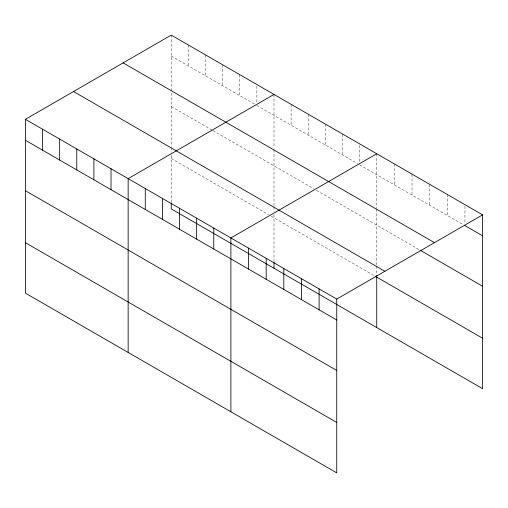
<?xml version="1.0" encoding="UTF-8"?>
<svg xmlns="http://www.w3.org/2000/svg" width="508" height="508" viewBox="0 0 508 508"><rect width="100%" height="100%" fill="white"/><g stroke="black" fill="none" stroke-linecap="round" stroke-linejoin="round"><path stroke-width="0.38" stroke-dasharray="2.54 1.91" d="M171.247 56.045L254.813 104.292M256.87 105.48L357.562 163.614M359.613 164.802L463.601 224.834M171.247 106.496L212.344 130.226M213.03 130.619L313.722 188.754M316.465 190.335L419.494 249.822M171.247 158.477L268.516 214.636M271.253 216.218L374.688 275.933M464.96 206.229L464.96 223.291M447.313 194.494L447.313 215.43M429.673 184.309L429.673 205.245M412.026 174.123L412.026 195.059M394.386 163.938L394.386 184.874M376.739 153.746L376.739 208.324M376.739 209.086L376.739 265.303M376.739 266.09L376.739 274.758M359.613 145.415L359.613 162.477M342.494 133.979L342.494 154.915M325.368 124.092L325.368 145.028M308.242 114.205L308.242 135.141M291.116 104.318L291.116 125.254M273.996 94.431L273.996 148.234M273.996 149.765L273.996 205.988M273.996 206.775L273.996 211.499M273.996 214.649L273.996 261.372M256.87 86.093L256.87 103.156M239.744 74.657L239.744 95.593M222.618 64.77L222.618 85.706M205.499 54.883L205.499 75.819M188.373 44.996L188.373 65.932M171.247 35.109L171.247 146.666M171.247 147.453L171.247 152.178M171.247 155.327L171.247 202.051"/><path stroke-width="0.76" d="M25.4 119.31L336.753 299.072L336.753 472.891L25.4 293.135L25.4 119.31L171.247 35.109L482.6 214.865L482.6 388.69L171.247 208.928L171.247 202.813M273.996 94.431L128.149 178.632L128.149 352.45M376.739 153.746L230.892 237.954L230.892 411.772M336.753 299.072L482.6 214.865M464.96 225.622L482.6 235.807M123.12 62.897L434.473 242.653M420.167 250.215L482.6 286.258M73.527 91.523L384.88 271.285M375.368 276.327L482.6 338.239M25.4 140.252L336.753 320.008M25.4 190.703L336.753 370.459M25.4 242.684L336.753 422.44M376.739 275.546L376.739 327.571M319.107 288.887L319.107 309.823M301.466 278.695L301.466 299.637M283.82 268.51L283.82 289.452M273.996 262.134L273.996 268.249M266.179 258.324L266.179 279.267M248.539 248.139L248.539 269.081M213.766 228.067L213.766 249.003M196.647 218.18L196.647 239.116M179.521 208.293L179.521 229.229M162.395 198.406L162.395 219.348M145.269 188.519L145.269 209.461M111.023 168.745L111.023 189.687M93.897 158.858L93.897 179.8M76.772 148.971L76.772 169.913M59.652 139.084L59.652 160.026M42.526 129.197L42.526 150.139"/></g></svg>
